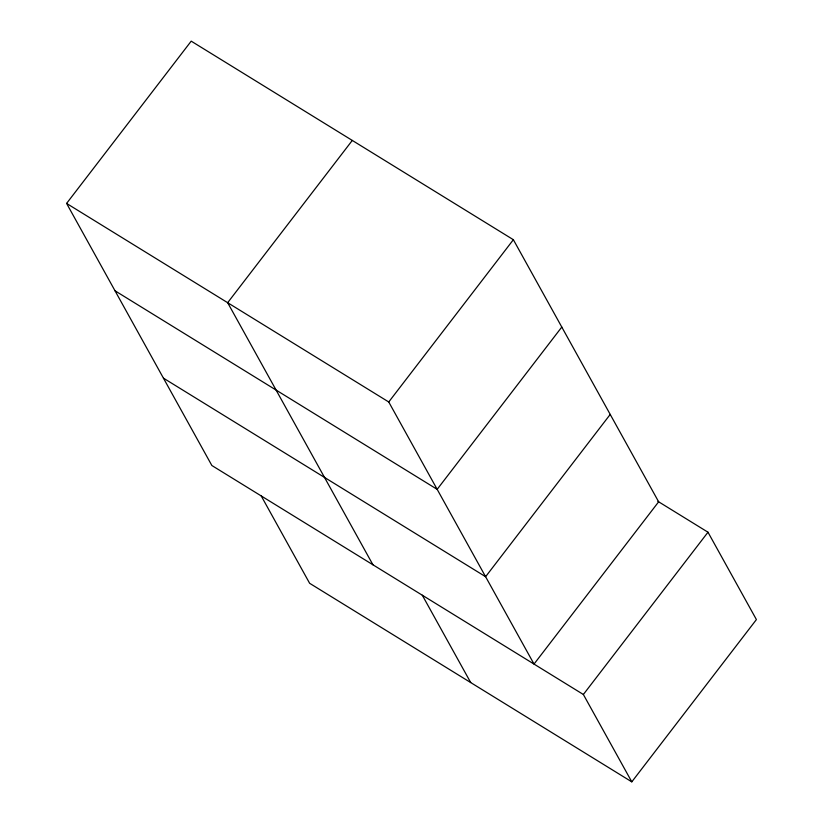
<?xml version="1.0" encoding="UTF-8"?>
<svg xmlns="http://www.w3.org/2000/svg" width="823" height="823" viewBox="0 0 823 823"><rect width="100%" height="100%" fill="white"/><g stroke="black" fill="none" stroke-linecap="round" stroke-linejoin="round"><path stroke-width="1.23" d="M66.591 203.425L191.203 41.15L513.367 239.709L658.647 501.804L534.024 664.068L388.744 401.984L66.591 203.425L211.861 465.509L583.363 694.489L631.797 781.85L756.409 619.575L707.986 532.214L657.927 501.351M352.285 140.435L227.662 302.699L372.942 564.794M388.744 401.984L513.367 239.709M561.79 327.07L437.167 489.346L115.014 290.786M610.213 414.432L485.601 576.707L163.438 378.148M583.363 694.489L707.986 532.214M631.797 781.85L309.633 583.291L261.21 495.93M422.292 595.204L470.715 682.565"/></g></svg>
